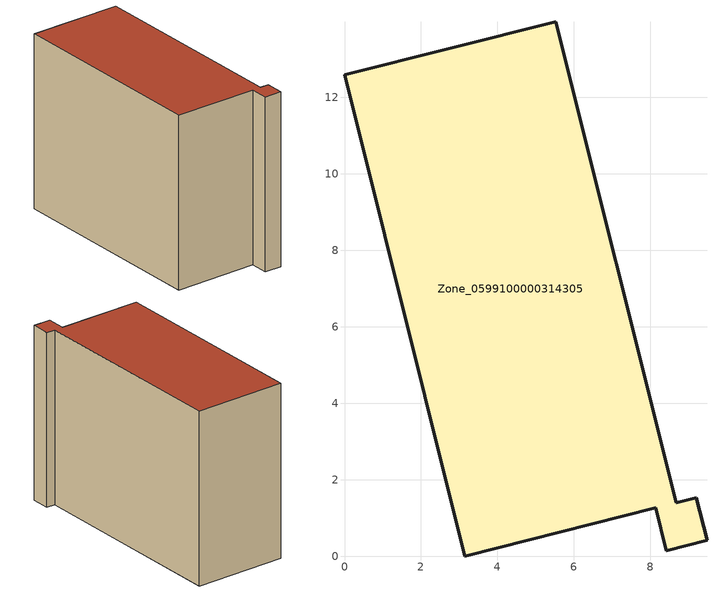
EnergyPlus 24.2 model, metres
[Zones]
Zone_0599100000314305
 floor ground (C_G): 8.68,1.4 9.2,1.53 9.48,0.41 8.42,0.14 8.14,1.26 3.14,0 0,12.58 5.53,13.97 z0
 wall outside (C_F): 5.53,13.97 0,12.58 3.14,0 8.14,1.26 8.42,0.14 9.48,0.41 9.2,1.53 8.68,1.4 5.53,13.97 z0:10.7
 roof outside (C_R): 8.68,1.4 5.53,13.97 0,12.58 3.14,0 8.14,1.26 8.42,0.14 9.48,0.41 9.2,1.53 z10.7
[BUILDING]
Pand.0599100000314305: North Axis=0; Terrain=City; Loads Convergence Tolerance Value=0.04; Temperature Convergence Tolerance Value=0.4; Solar Distribution=FullExterior; Maximum Number of Warmup Days=25; Minimum Number of Warmup Days=1
[Site:Location]
Rotterdam.The.Hague.AP_ZH_NLD Design_Conditions: Latitude=51.96; Longitude=4.45; Time Zone=1; Elevation=-4.5
[SITE:GROUNDTEMPERATURE:BUILDINGSURFACE]
18, 18, 18, 18, 18, 18, 18, 18, 18, 18, 18, 18
[MATERIAL] Thermal Absorptance=0.9; Solar Absorptance=0.7; Visible Absorptance=0.7
Name | Roughness | Thickness | Conductivity | Density | Specific Heat
G.TI.1992-2005 | MediumSmooth | 0.15 | 0.06 | 540 | 1210
F.TI.1992-2005 | Rough | 0.3 | 0.12 | 1920 | 840
R.TI.1992-2005 | MediumRough | 0.2 | 0.08 | 1500 | 1000
[CONSTRUCTION]
C_G: G.TI.1992-2005
C_F: F.TI.1992-2005
C_R: R.TI.1992-2005
[ZONE]
Zone_0599100000314305: Type=1; Multiplier=1; Ceiling Height=Autocalculate; Volume=Autocalculate; Floor Area=autocalculate; Part of Total Floor Area=Yes
[ZONEINFILTRATION:DESIGNFLOWRATE]
Infil_Zone_0599100000314305: Zone or ZoneList or Space or SpaceList=Zone_0599100000314305; Schedule=AlwaysOn; Design Flow Rate Calculation Method=Flow/Area; Flow Rate per Floor Area=0.0015; Constant Term Coefficient=1; Temperature Term Coefficient=0; Velocity Term Coefficient=0; Velocity Squared Term Coefficient=0
[HVACTEMPLATE:ZONE:IDEALLOADSAIRSYSTEM]
Zone_0599100000314305: Maximum Heating Supply Air Temperature=50; Minimum Cooling Supply Air Temperature=13; Maximum Heating Supply Air Humidity Ratio=0.0156; Minimum Cooling Supply Air Humidity Ratio=0.0077; Heating Limit=NoLimit; Cooling Limit=NoLimit; Dehumidification Control Type=ConstantSensibleHeatRatio; Cooling Sensible Heat Ratio=0.7; Dehumidification Setpoint=60; Humidification Control Type=None; Humidification Setpoint=30; Outdoor Air Method=None; Outdoor Air Flow Rate per Person=0.00944; Outdoor Air Flow Rate per Zone Floor Area=0; Outdoor Air Flow Rate per Zone=0; Demand Controlled Ventilation Type=None; Outdoor Air Economizer Type=NoEconomizer; Heat Recovery Type=None; Sensible Heat Recovery Effectiveness=0.7; Latent Heat Recovery Effectiveness=0.65
[ZONECONTROL:THERMOSTAT]
ThermostatControl_Zone_0599100000314305: Zone or ZoneList=Zone_0599100000314305; Control Type Schedule=DualSetpointControlType; Control 1=Thermostat_Zone_0599100000314305; Temperature Difference Between Cutout And Setpoint=0
[THERMOSTATSETPOINT:DUALSETPOINT]
Thermostat_Zone_0599100000314305: Heating Setpoint Temperature Schedule=HeatingSetpoint_Zone_0599100000314305; Cooling Setpoint Temperature Schedule=CoolingSetpoint_Zone_0599100000314305
[SCHEDULE:COMPACT]
HeatingSetpoint_Zone_0599100000314305: Through: 12/31, For: AllDays, Until: 24:00, 21
CoolingSetpoint_Zone_0599100000314305: Through: 12/31, For: AllDays, Until: 24:00, 24
DualSetpointControlType: Through: 12/31, For: AllDays, Until: 24:00, 4
AlwaysOn: Through: 12/31, For: AllDays, Until: 24:00, 1
